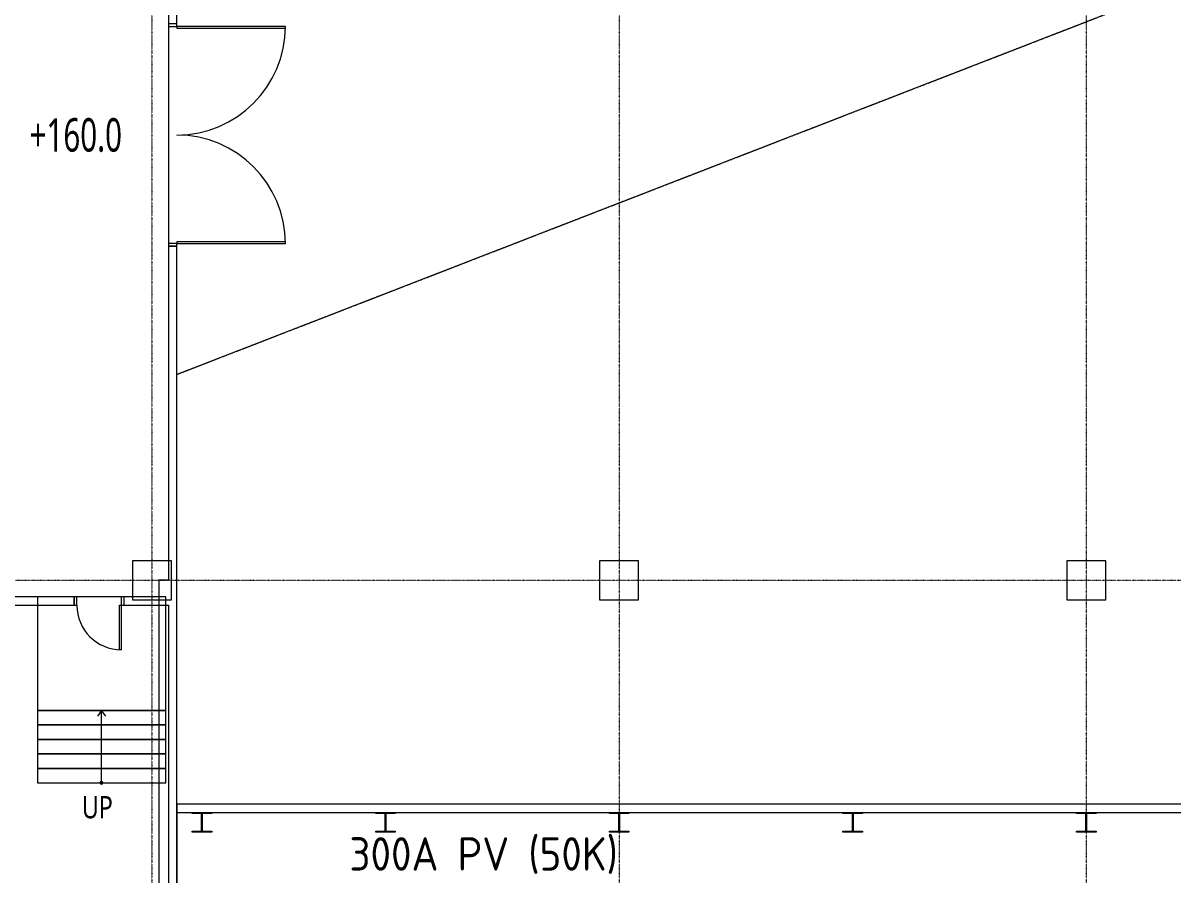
# Model space of a CAD drawing. Extents: x -76427 to 292734, y -42117 to 131250.
# Drawn here: x 15682 to 36359, y 9704 to 25012 of the extents above; entities that cross this region are included whole.
import ezdxf
from ezdxf.enums import TextEntityAlignment as Align

# ---------------------------------------------------------------- set-up
doc = ezdxf.new("R2010")
doc.units = 0
doc.header["$LTSCALE"] = 10
doc.linetypes.add('H12PL1$0$HIDDEN', pattern=[0.4, 0.3, -0.1])
doc.linetypes.add('H12PL1$0$JJP_三點線', pattern=[0.9, 0.3, -0.15, 0, -0.15, 0, -0.15, 0, -0.15])
for name, color, linetype in [('H12PL1$0$A-LABEL-HIGH.200K', 252, 'Continuous'), ('H12PL1$0$A-OBJE-2D', 252, 'Continuous'), ('H12PL1$0$A-STRS', 252, 'Continuous'), ('H12PL1$0$A-TEXT', 252, 'Continuous'), ('H12PL1$0$A-WALL-IN', 252, 'Continuous'), ('H12PL1$0$A-WALL-IN.200K', 252, 'Continuous'), ('H12PL1$0$Door', 252, 'Continuous'), ('H12PL1$0$S-COL', 252, 'Continuous'), ('H12PL1$0$S-COL.200K', 252, 'Continuous'), ('H12PL1$0$S-FNDN', 252, 'Continuous'), ('H12PL1$0$S-GRID', 252, 'Continuous'), ('H12PL1$0$S-SLAB-SHOW', 252, 'Continuous'), ('H12PL1$0$S-SLAB-SHOW.200K', 252, 'Continuous'), ('XFM7P10PV$0$U-PV-TXT', 252, 'Continuous')]:
    doc.layers.add(name, color=color, linetype=linetype)
doc.styles.add('H12PL1$0$Standard', font='', dxfattribs={"width": 0.8})
doc.styles.add('XFM7P10PV$0$aa-txt', font='isocp.shx', dxfattribs={"bigfont": 'chineset'})
doc.styles.get('H12PL1$0$Standard').set_extended_font_data('Microsoft JhengHei')

# ---------------------------------------------------------------- blocks, each defined once
blk = doc.blocks.new('H12PL1')
at = {"layer": 'H12PL1$0$A-OBJE-2D', "linetype": 'H12PL1$0$HIDDEN', "lineweight": 0}
blk.add_line((18450, 18700), (192000, 85950), dxfattribs=at)
at = {"layer": 'H12PL1$0$A-STRS', "lineweight": 0}
for p, q in [((18250, 12660), (15940, 12660)), ((15940, 12660), (15940, 11360)), ((18250, 12660), (15940, 12660)), ((15940, 12660), (15940, 12400)), ((17095, 12660), (17020, 12560)), ((17095, 12400), (17095, 12660)), ((17170, 12560), (17095, 12660)), ((18250, 11360), (18250, 12660)), ((18250, 12400), (18250, 12660)), ((15940, 12400), (18250, 12400)), ((18250, 12400), (15940, 12400)), ((15940, 12400), (15940, 12140)), ((15940, 12400), (18250, 12400)), ((17095, 11620), (17095, 12400)), ((18250, 12140), (18250, 12400)), ((15940, 12140), (18250, 12140)), ((18250, 12140), (15940, 12140)), ((15940, 12140), (15940, 11880)), ((15940, 12140), (18250, 12140)), ((18250, 11880), (18250, 12140)), ((15940, 11880), (18250, 11880)), ((18250, 11880), (15940, 11880)), ((15940, 11880), (15940, 11620)), ((15940, 11880), (18250, 11880)), ((18250, 11620), (18250, 11880)), ((15940, 11620), (18250, 11620)), ((18250, 11620), (15940, 11620)), ((15940, 11620), (15940, 11360)), ((15940, 11620), (18250, 11620)), ((17095, 11360), (17095, 11620)), ((18250, 11360), (18250, 11620)), ((15940, 11360), (18250, 11360)), ((15940, 11360), (18250, 11360))]:
    blk.add_line(p, q, dxfattribs=at)
at = {"layer": 'H12PL1$0$A-STRS', "lineweight": 0, "flags": 128}
blk.add_lwpolyline([(17120, 11360, 1), (17070, 11360, 1)], format="xyb", close=True, dxfattribs=at)
at = {"layer": 'H12PL1$0$A-WALL-IN', "lineweight": 0}
for p, q in [((18450, 25000), (18300, 25000)), ((18450, 21000), (18300, 21000)), ((16600, 14550), (16600, 14700)), ((17500, 14550), (17500, 14700))]:
    blk.add_line(p, q, dxfattribs=at)
at = {"layer": 'H12PL1$0$A-WALL-IN', "lineweight": 0, "flags": 128}
for points in [[(18450, 25000), (18450, 67500)], [(18300, 26490), (18300, 25000)], [(18300, 21000), (18300, 15350)], [(18450, -350), (18450, 21000)], [(16600, 14700), (9350, 14700)], [(17650, 14700), (17500, 14700)], [(-380.5, 14550), (16600, 14550)], [(17500, 14550), (18300, 14550)], [(18300, 14550), (18300, 350)]]:
    blk.add_lwpolyline(points, dxfattribs=at)
at = {"layer": 'H12PL1$0$A-WALL-IN.200K', "lineweight": 0, "flags": 128}
for points in [[(39500, 10975), (18450, 10975)], [(18450, 10825), (18450, 10975)], [(18450, 10825), (18725, 10825)], [(19075, 10825), (22025, 10825)], [(22375, 10825), (26225, 10825)], [(26575, 10825), (30425, 10825)], [(30775, 10825), (34625, 10825)], [(34975, 10825), (38825, 10825)]]:
    blk.add_lwpolyline(points, dxfattribs=at)
at = {"layer": 'H12PL1$0$Door', "lineweight": 0}
for p, q in [((18450, 25000), (18300, 25000)), ((18300, 25000), (18300, 24950)), ((18300, 24950), (18450, 24950)), ((18450, 24950), (18450, 25000)), ((20400, 24950), (18450, 24950)), ((18450, 24950), (18450, 24920)), ((18450, 24920), (20400, 24920)), ((20400, 24920), (20400, 24950)), ((18450, 21050), (18300, 21050)), ((18300, 21050), (18300, 21000)), ((18300, 21000), (18450, 21000)), ((20400, 21080), (18450, 21080)), ((18450, 21080), (18450, 21050)), ((18450, 21050), (20400, 21050)), ((18450, 21000), (18450, 21050)), ((20400, 21050), (20400, 21080)), ((16650, 14700), (16600, 14700)), ((16600, 14700), (16600, 14550)), ((16650, 14550), (16650, 14700)), ((17500, 14700), (17450, 14700)), ((17450, 14700), (17450, 14550)), ((17500, 14550), (17500, 14700)), ((16600, 14550), (16650, 14550)), ((17420, 13750), (17420, 14550)), ((17420, 14550), (17450, 14550)), ((17450, 14550), (17450, 13750)), ((17450, 14550), (17500, 14550)), ((17450, 13750), (17420, 13750))]:
    blk.add_line(p, q, dxfattribs=at)
for centre, radius, start, end in [((18450, 24950), 1950, 270, 0), ((18450, 21050), 1950, 0, 90), ((17450, 14550), 800, 180, 270)]:
    blk.add_arc(centre, radius, start, end, dxfattribs=at)
at = {"layer": 'H12PL1$0$S-COL', "lineweight": 0, "flags": 128}
for points in [[(17650, 14650), (18350, 14650), (18350, 15350), (17650, 15350)], [(26050, 14650), (26750, 14650), (26750, 15350), (26050, 15350)], [(34450, 14650), (35150, 14650), (35150, 15350), (34450, 15350)]]:
    blk.add_lwpolyline(points, close=True, dxfattribs=at)
at = {"layer": 'H12PL1$0$S-COL.200K', "lineweight": 0, "flags": 128}
for points in [[(19075, 10825), (19075, 10806), (18913, 10806, 0.41421356), (18906, 10799), (18906, 10501, 0.41421356), (18913, 10494), (19075, 10494), (19075, 10475), (18725, 10475), (18725, 10494), (18887, 10494, 0.41421356), (18894, 10501), (18894, 10799, 0.41421356), (18887, 10806), (18725, 10806), (18725, 10825)], [(22375, 10825), (22375, 10806), (22213, 10806, 0.41421356), (22206, 10799), (22206, 10501, 0.41421356), (22213, 10494), (22375, 10494), (22375, 10475), (22025, 10475), (22025, 10494), (22187, 10494, 0.41421356), (22194, 10501), (22194, 10799, 0.41421356), (22187, 10806), (22025, 10806), (22025, 10825)], [(26575, 10825), (26575, 10806), (26413, 10806, 0.41421356), (26406, 10799), (26406, 10501, 0.41421356), (26413, 10494), (26575, 10494), (26575, 10475), (26225, 10475), (26225, 10494), (26387, 10494, 0.41421356), (26394, 10501), (26394, 10799, 0.41421356), (26387, 10806), (26225, 10806), (26225, 10825)], [(30775, 10825), (30775, 10806), (30613, 10806, 0.41421356), (30606, 10799), (30606, 10501, 0.41421356), (30613, 10494), (30775, 10494), (30775, 10475), (30425, 10475), (30425, 10494), (30587, 10494, 0.41421356), (30594, 10501), (30594, 10799, 0.41421356), (30587, 10806), (30425, 10806), (30425, 10825)], [(34975, 10825), (34975, 10806), (34813, 10806, 0.41421356), (34806, 10799), (34806, 10501, 0.41421356), (34813, 10494), (34975, 10494), (34975, 10475), (34625, 10475), (34625, 10494), (34787, 10494, 0.41421356), (34794, 10501), (34794, 10799, 0.41421356), (34787, 10806), (34625, 10806), (34625, 10825)]]:
    blk.add_lwpolyline(points, format="xyb", close=True, dxfattribs=at)
at = {"layer": 'H12PL1$0$S-FNDN', "lineweight": 0, "flags": 128}
blk.add_lwpolyline([(43500, 74700), (18300, 74700), (18300, 15000), (18125, 15000), (18125, -550), (93300, -550), (93300, 74700)], close=True, dxfattribs=at)
at = {"layer": 'H12PL1$0$S-GRID', "linetype": 'H12PL1$0$JJP_三點線', "lineweight": 0}
for p, q in [((18000, 128250), (18000, -28000)), ((26400, 128250), (26400, -28000)), ((34800, 128250), (34800, -28000)), ((-29000, 15000), (289600, 15000))]:
    blk.add_line(p, q, dxfattribs=at)
at = {"layer": 'H12PL1$0$S-SLAB-SHOW', "lineweight": 0, "flags": 128}
blk.add_lwpolyline([(15940, 12660), (18250, 12660), (18250, 14700), (15940, 14700)], close=True, dxfattribs=at)
at = {"layer": 'H12PL1$0$S-SLAB-SHOW.200K', "lineweight": 0, "flags": 128}
blk.add_lwpolyline([(18450, 10975), (18450, -330), (93300, -330), (93300, 15550), (97475, 15550), (97475, 18700), (39500, 18700), (39500, 10975)], close=True, dxfattribs=at)
at = {"layer": 'H12PL1$0$A-LABEL-HIGH.200K', "lineweight": 0, "insert": (15800, 22690.12), "char_height": 600, "attachment_point": 7, "style": 'H12PL1$0$Standard'}
blk.add_mtext('\\A1;{\\W0.68;+160.0}', dxfattribs=at)
at = {"layer": 'H12PL1$0$A-TEXT', "linetype": 'Continuous', "lineweight": 0, "insert": (16740.69, 10919.84), "char_height": 400, "attachment_point": 4, "style": 'H12PL1$0$Standard'}
blk.add_mtext('\\A1;UP', dxfattribs=at)
blk = doc.blocks.new('XFM7P10PV')
at = {"layer": 'XFM7P10PV$0$U-PV-TXT', "style": 'XFM7P10PV$0$aa-txt'}
blk.add_text('300A PV (50K)', height=600, dxfattribs=at).set_placement((26377.3, 10082.2), align=Align.MIDDLE_RIGHT)

msp = doc.modelspace()

# ---------------------------------------------------------------- block references
msp.add_blockref('XFM7P10PV', (0, 0))

# ---------------------------------------------------------------- next in the draw order: block references
msp.add_blockref('H12PL1', (0, 0))

doc.saveas('drawing.dxf')
